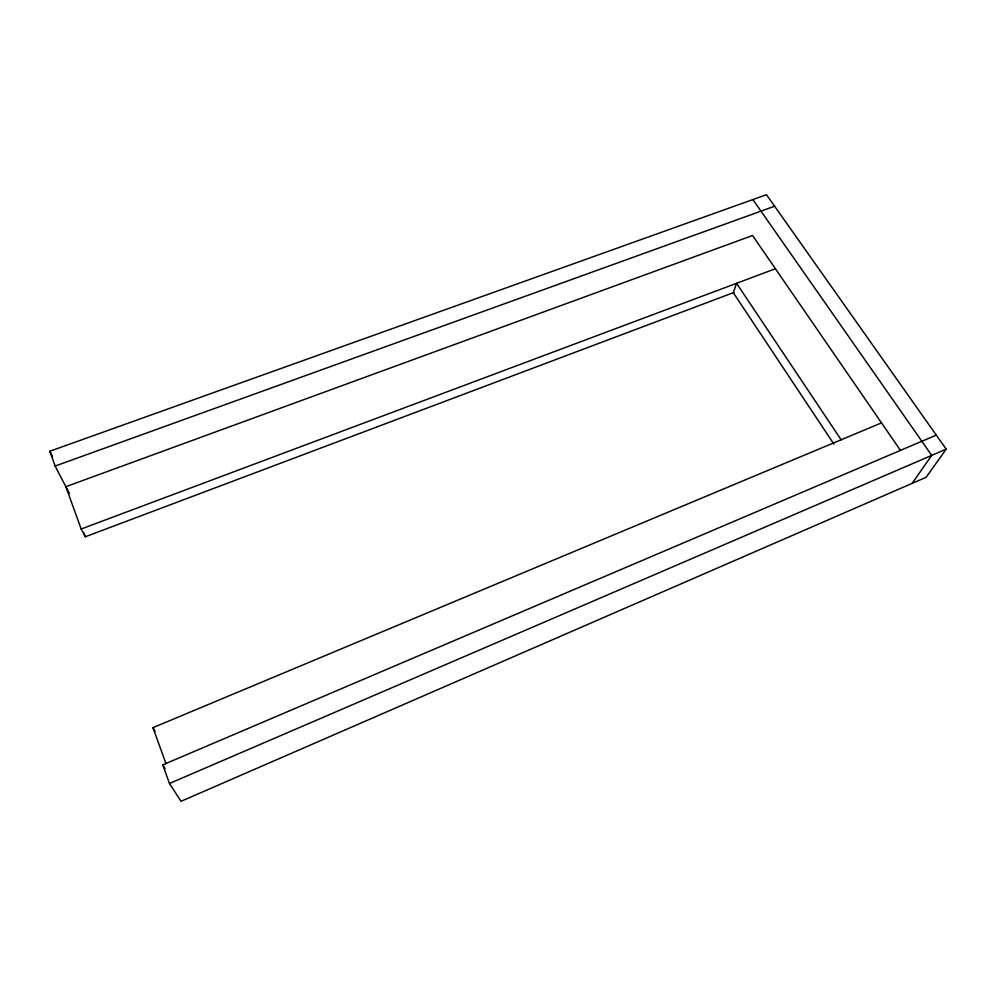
<?xml version="1.0" encoding="UTF-8"?>
<svg xmlns="http://www.w3.org/2000/svg" width="996" height="996" viewBox="0 0 996 996"><rect width="100%" height="100%" fill="white"/><g stroke="black" fill="none" stroke-linecap="round" stroke-linejoin="round"><path stroke-width="1.49" d="M912.124 483.371L931.708 455.384L752.876 199.561M69.396 493.481L55.129 466.053L49.8 451.25L766.472 194.693L946.2 449.146L926.118 477.296L181.023 801.307L169.469 783.491L162.759 764.866L936.29 435.115M169.469 783.491L946.2 449.146M166.008 763.745L152.973 727.665L881.51 422.889M900.421 450.366L752.54 235.517L65.873 486.683L81.162 529.013L85.295 536.782L733.952 292.463M81.162 529.013L775.411 268.746M55.129 466.053L774.614 206.222M841.134 439.784L736.567 283.312L733.305 292.712L833.913 444.154M162.759 764.866L165.124 768.576M152.973 727.665L155.077 731.139M49.8 451.25L52.551 456.554M83.714 532.449L85.295 536.782"/></g></svg>
